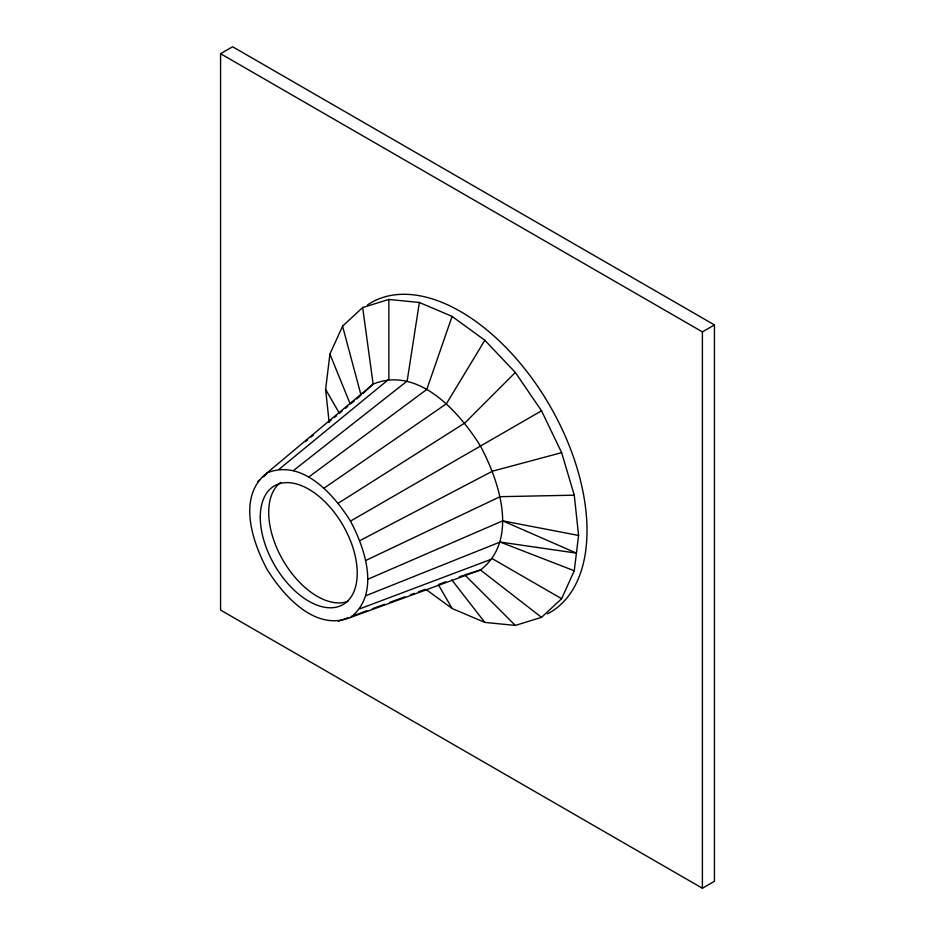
<?xml version="1.0" encoding="UTF-8"?>
<svg xmlns="http://www.w3.org/2000/svg" width="935" height="935" viewBox="0 0 935 935"><rect width="100%" height="100%" fill="white"/><g stroke="black" fill="none" stroke-linecap="round" stroke-linejoin="round"><path stroke-width="1.4" d="M329.155 422.515L325.614 389.416L329.926 354.108L342.561 326.175L362.663 307.533L388.855 299.445L419.359 302.473L452.096 316.392L484.833 340.27L515.337 372.469L541.529 410.804L561.631 452.657L574.265 495.176L578.578 535.463L574.265 570.771L561.631 598.704L541.529 617.345L515.337 625.433L484.833 622.406L452.096 608.486L426.372 589.728M350.485 617.486C380.51 594.099 365.281 548.985 350.485 521.099C333.725 494.346 302.285 458.606 267.013 472.911C236.987 496.298 252.228 541.4 267.013 569.298C283.772 596.051 315.224 631.791 350.485 617.486L480.461 569.988C519.065 540.208 499.419 481.665 480.461 446.065C459.108 411.844 418.237 365.55 373.135 384.098L267.013 472.911M419.359 302.473L407.157 381.059L293.473 470.55M452.096 316.392L426.804 389.416L308.749 477.049M484.833 340.27L446.439 403.745L324.024 488.187M515.337 372.469L464.742 423.064L338.26 503.217M363.084 393.425L373.135 384.098L362.663 307.533M257.639 481.607L259.86 479.748M263.202 476.967L266.533 474.185M305.464 441.694L307.685 439.836M311.028 437.054L313.248 435.196M328.828 422.199L331.048 420.353M334.379 417.559L336.612 415.713M339.943 412.919L342.175 411.061M345.506 408.279L347.726 406.421M351.069 403.639L354.4 400.858M356.632 399L359.963 396.218M279.238 469.136L388.855 379.248L388.855 299.445M220.566 53.704L232.605 46.75L714.433 324.924L714.433 881.296L702.395 888.25L220.566 610.076L220.566 53.704L702.395 331.878L714.433 324.924M350.485 521.099L541.529 410.804M359.87 540.629L492.523 471.17L561.631 452.657M365.76 560.474L500.096 496.684L574.265 495.176M367.771 579.279L502.691 520.853L578.578 535.463M365.76 595.759L500.096 542.043L576.416 553.123L502.691 520.853M359.87 608.79L492.523 558.803L561.631 598.704M338.26 621.261L347.785 617.766M351.864 616.27L366.824 610.777M372.259 608.779L384.507 604.29M389.942 602.292L404.902 596.799M410.348 594.8L414.427 593.304M418.506 591.808L425.308 589.319M438.901 584.328L445.703 581.827M459.307 576.837L463.386 575.341M500.096 542.043L574.265 570.771M541.529 617.345L480.461 569.988L464.742 574.838L515.337 625.433M451.792 579.922L484.833 622.406M325.614 389.416L339.347 413.2M438.363 584.702L452.096 608.486M329.926 354.108L350.204 403.955M342.561 326.175L361.074 395.283M702.395 331.878L702.395 888.25M347.949 601.357A68.571 39.586 60 0 1 282.347 559.142A68.571 39.586 60 0 1 280.745 482.367M367.502 304.915A178.865 103.271 60 0 1 549.348 404.878A178.865 103.271 60 0 1 547.489 613.827M260.269 517.207A68.571 39.586 60 0 0 332.989 607.68A68.571 39.586 60 0 0 332.989 510.709A68.571 39.586 60 0 0 260.269 517.207"/></g></svg>
